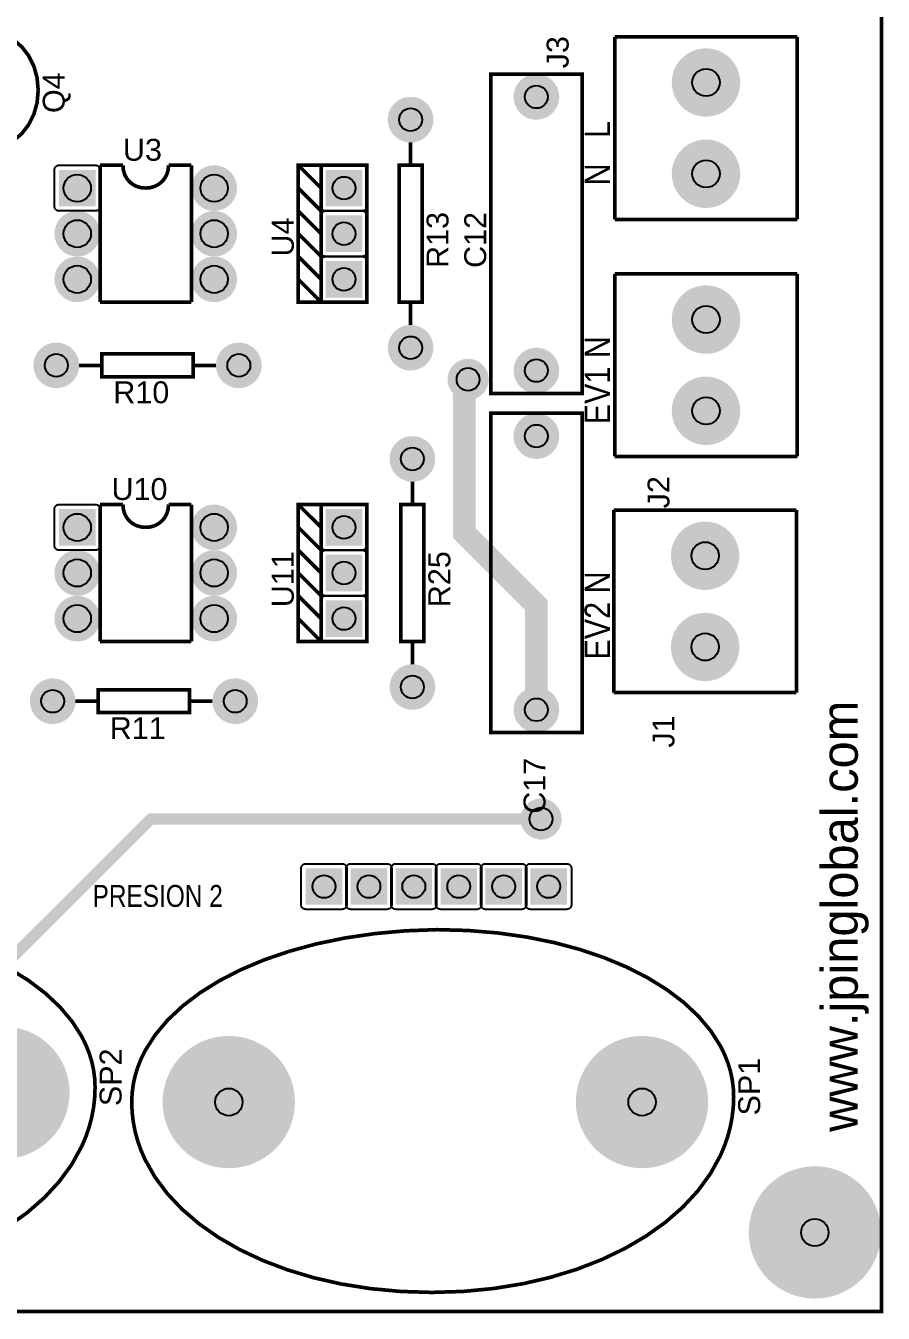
# Model space of a CAD drawing. Header units: inches. Extents: x -2.52 to 2.52, y -2.23 to 2.23.
# Drawn here: x 0.638 to 2.517, y -2.232 to 0.59 of the extents above; entities that cross this region are included whole.
import ezdxf

# ---------------------------------------------------------------- set-up
doc = ezdxf.new("R2010")
doc.units = ezdxf.units.IN
doc.layers.get('0').update_dxf_attribs({"linetype": 'CONTINUOUS'})

# ---------------------------------------------------------------- blocks, each defined once
blk = doc.blocks.new('EPAD')
at = {"const_width": 0.5}
blk.add_lwpolyline([(-0.25, 0, 1), (0.25, 0, 1)], format="xyb", close=True, dxfattribs=at)
blk = doc.blocks.new('RPAD')
blk.add_trace([(-0.5, -0.5), (-0.5, 0.5), (0.5, -0.5), (0.5, 0.5)])

msp = doc.modelspace()

# ---------------------------------------------------------------- linework, layer by layer
for points, const_width in [([(-2.515008, -2.228346), (2.512551, -2.228346), (2.512551, 2.228346), (-2.515008, 2.228346), (-2.515008, -2.228346)], 0.008), ([(-2.515008, -2.228346), (2.512551, -2.228346), (2.512551, 2.228346), (-2.515008, 2.228346), (-2.515008, -2.228346)], 0.008), ([(-2.515008, -2.228346), (2.512551, -2.228346), (2.512551, 2.228346), (-2.515008, 2.228346), (-2.515008, -2.228346)], 0.008), ([(0.540047, 0.578756), (0.565606, 0.57772), (0.589241, 0.571231), (0.610497, 0.559843), (0.628914, 0.544107), (0.644036, 0.524578), (0.655404, 0.501807), (0.66256, 0.476349), (0.665047, 0.448756)], 0.008), ([(0.540047, 0.578756), (0.565606, 0.57772), (0.589241, 0.571231), (0.610497, 0.559843), (0.628914, 0.544107), (0.644036, 0.524578), (0.655404, 0.501807), (0.66256, 0.476349), (0.665047, 0.448756)], 0.008), ([(0.540047, 0.578756), (0.565606, 0.57772), (0.589241, 0.571231), (0.610497, 0.559843), (0.628914, 0.544107), (0.644036, 0.524578), (0.655404, 0.501807), (0.66256, 0.476349), (0.665047, 0.448756)], 0.008), ([(2.328236, 0.565685), (1.928236, 0.565685)], 0.008), ([(1.928236, 0.565685), (1.928236, 0.165685)], 0.008), ([(2.328236, 0.565685), (1.928236, 0.565685)], 0.008), ([(1.928236, 0.565685), (1.928236, 0.165685)], 0.008), ([(2.328236, 0.565685), (1.928236, 0.565685)], 0.008), ([(1.928236, 0.565685), (1.928236, 0.165685)], 0.008), ([(2.328236, 0.565685), (2.328236, 0.165685)], 0.008), ([(2.328236, 0.565685), (2.328236, 0.165685)], 0.008), ([(2.328236, 0.565685), (2.328236, 0.165685)], 0.008), ([(1.766772, -1.148915), (0.911649, -1.148915), (0.604229, -1.456335), (-0.669035, -1.456335), (-1.050504, -1.074866), (-1.050504, 0.423367), (-1.159022, 0.531886)], 0.025), ([(1.656583, -0.21576), (1.856583, -0.21576), (1.856583, 0.48424), (1.656583, 0.48424), (1.656583, -0.21576)], 0.008), ([(1.656583, -0.21576), (1.856583, -0.21576), (1.856583, 0.48424), (1.656583, 0.48424), (1.656583, -0.21576)], 0.008), ([(1.656583, -0.21576), (1.856583, -0.21576), (1.856583, 0.48424), (1.656583, 0.48424), (1.656583, -0.21576)], 0.008), ([(0.540047, 0.318756), (0.565606, 0.319792), (0.589241, 0.32628), (0.610497, 0.337669), (0.628914, 0.353404), (0.644036, 0.372934), (0.655404, 0.395704), (0.66256, 0.421163), (0.665047, 0.448756)], 0.008), ([(0.540047, 0.318756), (0.565606, 0.319792), (0.589241, 0.32628), (0.610497, 0.337669), (0.628914, 0.353404), (0.644036, 0.372934), (0.655404, 0.395704), (0.66256, 0.421163), (0.665047, 0.448756)], 0.008), ([(0.540047, 0.318756), (0.565606, 0.319792), (0.589241, 0.32628), (0.610497, 0.337669), (0.628914, 0.353404), (0.644036, 0.372934), (0.655404, 0.395704), (0.66256, 0.421163), (0.665047, 0.448756)], 0.008), ([(1.480992, 0.33424), (1.480992, 0.28424)], 0.008), ([(1.480992, 0.33424), (1.480992, 0.28424)], 0.008), ([(1.480992, 0.33424), (1.480992, 0.28424)], 0.008), ([(0.800677, 0.28424), (0.850677, 0.28424)], 0.008), ([(0.800677, 0.28424), (0.800677, -0.01576)], 0.008), ([(0.800677, 0.28424), (0.850677, 0.28424)], 0.008), ([(0.800677, 0.28424), (0.800677, -0.01576)], 0.008), ([(0.800677, 0.28424), (0.850677, 0.28424)], 0.008), ([(0.800677, 0.28424), (0.800677, -0.01576)], 0.008), ([(0.900677, 0.23424), (0.890202, 0.235199), (0.88063, 0.237974), (0.872113, 0.242414), (0.864802, 0.248365), (0.858851, 0.255676), (0.854411, 0.264193), (0.851636, 0.273765), (0.850677, 0.28424)], 0.008), ([(0.900677, 0.23424), (0.890202, 0.235199), (0.88063, 0.237974), (0.872113, 0.242414), (0.864802, 0.248365), (0.858851, 0.255676), (0.854411, 0.264193), (0.851636, 0.273765), (0.850677, 0.28424)], 0.008), ([(0.900677, 0.23424), (0.890202, 0.235199), (0.88063, 0.237974), (0.872113, 0.242414), (0.864802, 0.248365), (0.858851, 0.255676), (0.854411, 0.264193), (0.851636, 0.273765), (0.850677, 0.28424)], 0.008), ([(0.900677, 0.23424), (0.910865, 0.235199), (0.920302, 0.237974), (0.928802, 0.242414), (0.936177, 0.248365), (0.94224, 0.255676), (0.946802, 0.264193), (0.949677, 0.273765), (0.950677, 0.28424)], 0.008), ([(0.900677, 0.23424), (0.910865, 0.235199), (0.920302, 0.237974), (0.928802, 0.242414), (0.936177, 0.248365), (0.94224, 0.255676), (0.946802, 0.264193), (0.949677, 0.273765), (0.950677, 0.28424)], 0.008), ([(0.900677, 0.23424), (0.910865, 0.235199), (0.920302, 0.237974), (0.928802, 0.242414), (0.936177, 0.248365), (0.94224, 0.255676), (0.946802, 0.264193), (0.949677, 0.273765), (0.950677, 0.28424)], 0.008), ([(0.950677, 0.28424), (1.000677, 0.28424)], 0.008), ([(0.950677, 0.28424), (1.000677, 0.28424)], 0.008), ([(0.950677, 0.28424), (1.000677, 0.28424)], 0.008), ([(1.000677, 0.28424), (1.000677, -0.01576)], 0.008), ([(1.000677, 0.28424), (1.000677, -0.01576)], 0.008), ([(1.000677, 0.28424), (1.000677, -0.01576)], 0.008), ([(1.284929, -0.01576), (1.384929, -0.01576), (1.384929, 0.28424), (1.284929, 0.28424), (1.284929, -0.01576), (1.234929, -0.01576), (1.234929, 0.28424), (1.284929, 0.28424)], 0.008), ([(1.284929, 0.23424), (1.234929, 0.28424)], 0.008), ([(1.284929, -0.01576), (1.384929, -0.01576), (1.384929, 0.28424), (1.284929, 0.28424), (1.284929, -0.01576), (1.234929, -0.01576), (1.234929, 0.28424), (1.284929, 0.28424)], 0.008), ([(1.284929, 0.23424), (1.234929, 0.28424)], 0.008), ([(1.284929, -0.01576), (1.384929, -0.01576), (1.384929, 0.28424), (1.284929, 0.28424), (1.284929, -0.01576), (1.234929, -0.01576), (1.234929, 0.28424), (1.284929, 0.28424)], 0.008), ([(1.284929, 0.23424), (1.234929, 0.28424)], 0.008), ([(1.455992, -0.01576), (1.505992, -0.01576), (1.505992, 0.28424), (1.455992, 0.28424), (1.455992, -0.01576)], 0.008), ([(1.455992, -0.01576), (1.505992, -0.01576), (1.505992, 0.28424), (1.455992, 0.28424), (1.455992, -0.01576)], 0.008), ([(1.455992, -0.01576), (1.505992, -0.01576), (1.505992, 0.28424), (1.455992, 0.28424), (1.455992, -0.01576)], 0.008), ([(1.284929, 0.18424), (1.234929, 0.23424)], 0.008), ([(1.284929, 0.18424), (1.234929, 0.23424)], 0.008), ([(1.284929, 0.18424), (1.234929, 0.23424)], 0.008), ([(1.284929, 0.13424), (1.234929, 0.18424)], 0.008), ([(1.284929, 0.13424), (1.234929, 0.18424)], 0.008), ([(1.284929, 0.13424), (1.234929, 0.18424)], 0.008), ([(2.328236, 0.165685), (1.928236, 0.165685)], 0.008), ([(2.328236, 0.165685), (1.928236, 0.165685)], 0.008), ([(2.328236, 0.165685), (1.928236, 0.165685)], 0.008), ([(1.284929, 0.08424), (1.234929, 0.13424)], 0.008), ([(1.284929, 0.08424), (1.234929, 0.13424)], 0.008), ([(1.284929, 0.08424), (1.234929, 0.13424)], 0.008), ([(1.284929, 0.03424), (1.234929, 0.08424)], 0.008), ([(1.284929, 0.03424), (1.234929, 0.08424)], 0.008), ([(1.284929, 0.03424), (1.234929, 0.08424)], 0.008), ([(1.284929, -0.01576), (1.234929, 0.03424)], 0.008), ([(1.284929, -0.01576), (1.234929, 0.03424)], 0.008), ([(1.284929, -0.01576), (1.234929, 0.03424)], 0.008), ([(1.928236, 0.046), (2.328236, 0.046)], 0.008), ([(1.928236, -0.354), (1.928236, 0.046)], 0.008), ([(1.928236, 0.046), (2.328236, 0.046)], 0.008), ([(1.928236, -0.354), (1.928236, 0.046)], 0.008), ([(1.928236, 0.046), (2.328236, 0.046)], 0.008), ([(1.928236, -0.354), (1.928236, 0.046)], 0.008), ([(2.328236, -0.354), (2.328236, 0.046)], 0.008), ([(2.328236, -0.354), (2.328236, 0.046)], 0.008), ([(2.328236, -0.354), (2.328236, 0.046)], 0.008), ([(0.800677, -0.01576), (1.000677, -0.01576)], 0.008), ([(0.800677, -0.01576), (1.000677, -0.01576)], 0.008), ([(0.800677, -0.01576), (1.000677, -0.01576)], 0.008), ([(1.480992, -0.01576), (1.480992, -0.06576)], 0.008), ([(1.480992, -0.01576), (1.480992, -0.06576)], 0.008), ([(1.480992, -0.01576), (1.480992, -0.06576)], 0.008), ([(0.804614, -0.179394), (1.004614, -0.179394), (1.004614, -0.129394), (0.804614, -0.129394), (0.804614, -0.179394)], 0.008), ([(0.804614, -0.179394), (1.004614, -0.179394), (1.004614, -0.129394), (0.804614, -0.129394), (0.804614, -0.179394)], 0.008), ([(0.804614, -0.179394), (1.004614, -0.179394), (1.004614, -0.129394), (0.804614, -0.129394), (0.804614, -0.179394)], 0.008), ([(0.804614, -0.154394), (0.754614, -0.154394)], 0.008), ([(0.804614, -0.154394), (0.754614, -0.154394)], 0.008), ([(0.804614, -0.154394), (0.754614, -0.154394)], 0.008), ([(1.054614, -0.154394), (1.004614, -0.154394)], 0.008), ([(1.054614, -0.154394), (1.004614, -0.154394)], 0.008), ([(1.054614, -0.154394), (1.004614, -0.154394)], 0.008), ([(1.756583, -0.909512), (1.756583, -0.679788), (1.598741, -0.521946), (1.598741, -0.193337), (1.606976, -0.185102)], 0.05), ([(1.656583, -0.959512), (1.856583, -0.959512), (1.856583, -0.259512), (1.656583, -0.259512), (1.656583, -0.959512)], 0.008), ([(1.656583, -0.959512), (1.856583, -0.959512), (1.856583, -0.259512), (1.656583, -0.259512), (1.656583, -0.959512)], 0.008), ([(1.656583, -0.959512), (1.856583, -0.959512), (1.856583, -0.259512), (1.656583, -0.259512), (1.656583, -0.959512)], 0.008), ([(1.928236, -0.354), (2.328236, -0.354)], 0.008), ([(1.928236, -0.354), (2.328236, -0.354)], 0.008), ([(1.928236, -0.354), (2.328236, -0.354)], 0.008), ([(1.484929, -0.409512), (1.484929, -0.459512)], 0.008), ([(1.484929, -0.409512), (1.484929, -0.459512)], 0.008), ([(1.484929, -0.409512), (1.484929, -0.459512)], 0.008), ([(0.800677, -0.459512), (0.850677, -0.459512)], 0.008), ([(0.800677, -0.459512), (0.800677, -0.759512)], 0.008), ([(0.800677, -0.459512), (0.850677, -0.459512)], 0.008), ([(0.800677, -0.459512), (0.800677, -0.759512)], 0.008), ([(0.800677, -0.459512), (0.850677, -0.459512)], 0.008), ([(0.800677, -0.459512), (0.800677, -0.759512)], 0.008), ([(0.900677, -0.509512), (0.890202, -0.508553), (0.88063, -0.505778), (0.872113, -0.501338), (0.864802, -0.495387), (0.858851, -0.488076), (0.854411, -0.479559), (0.851636, -0.469987), (0.850677, -0.459512)], 0.008), ([(0.900677, -0.509512), (0.890202, -0.508553), (0.88063, -0.505778), (0.872113, -0.501338), (0.864802, -0.495387), (0.858851, -0.488076), (0.854411, -0.479559), (0.851636, -0.469987), (0.850677, -0.459512)], 0.008), ([(0.900677, -0.509512), (0.890202, -0.508553), (0.88063, -0.505778), (0.872113, -0.501338), (0.864802, -0.495387), (0.858851, -0.488076), (0.854411, -0.479559), (0.851636, -0.469987), (0.850677, -0.459512)], 0.008), ([(0.900677, -0.509512), (0.910865, -0.508553), (0.920302, -0.505778), (0.928802, -0.501338), (0.936177, -0.495387), (0.94224, -0.488076), (0.946802, -0.479559), (0.949677, -0.469987), (0.950677, -0.459512)], 0.008), ([(0.900677, -0.509512), (0.910865, -0.508553), (0.920302, -0.505778), (0.928802, -0.501338), (0.936177, -0.495387), (0.94224, -0.488076), (0.946802, -0.479559), (0.949677, -0.469987), (0.950677, -0.459512)], 0.008), ([(0.900677, -0.509512), (0.910865, -0.508553), (0.920302, -0.505778), (0.928802, -0.501338), (0.936177, -0.495387), (0.94224, -0.488076), (0.946802, -0.479559), (0.949677, -0.469987), (0.950677, -0.459512)], 0.008), ([(0.950677, -0.459512), (1.000677, -0.459512)], 0.008), ([(0.950677, -0.459512), (1.000677, -0.459512)], 0.008), ([(0.950677, -0.459512), (1.000677, -0.459512)], 0.008), ([(1.000677, -0.459512), (1.000677, -0.759512)], 0.008), ([(1.000677, -0.459512), (1.000677, -0.759512)], 0.008), ([(1.000677, -0.459512), (1.000677, -0.759512)], 0.008), ([(1.284929, -0.759512), (1.384929, -0.759512), (1.384929, -0.459512), (1.284929, -0.459512), (1.284929, -0.759512), (1.234929, -0.759512), (1.234929, -0.459512), (1.284929, -0.459512)], 0.008), ([(1.284929, -0.509512), (1.234929, -0.459512)], 0.008), ([(1.284929, -0.759512), (1.384929, -0.759512), (1.384929, -0.459512), (1.284929, -0.459512), (1.284929, -0.759512), (1.234929, -0.759512), (1.234929, -0.459512), (1.284929, -0.459512)], 0.008), ([(1.284929, -0.509512), (1.234929, -0.459512)], 0.008), ([(1.284929, -0.759512), (1.384929, -0.759512), (1.384929, -0.459512), (1.284929, -0.459512), (1.284929, -0.759512), (1.234929, -0.759512), (1.234929, -0.459512), (1.284929, -0.459512)], 0.008), ([(1.284929, -0.509512), (1.234929, -0.459512)], 0.008), ([(1.459929, -0.759512), (1.509929, -0.759512), (1.509929, -0.459512), (1.459929, -0.459512), (1.459929, -0.759512)], 0.008), ([(1.459929, -0.759512), (1.509929, -0.759512), (1.509929, -0.459512), (1.459929, -0.459512), (1.459929, -0.759512)], 0.008), ([(1.459929, -0.759512), (1.509929, -0.759512), (1.509929, -0.459512), (1.459929, -0.459512), (1.459929, -0.759512)], 0.008), ([(1.926268, -0.471717), (2.326268, -0.471717)], 0.008), ([(1.926268, -0.871717), (1.926268, -0.471717)], 0.008), ([(1.926268, -0.471717), (2.326268, -0.471717)], 0.008), ([(1.926268, -0.871717), (1.926268, -0.471717)], 0.008), ([(1.926268, -0.471717), (2.326268, -0.471717)], 0.008), ([(1.926268, -0.871717), (1.926268, -0.471717)], 0.008), ([(2.326268, -0.871717), (2.326268, -0.471717)], 0.008), ([(2.326268, -0.871717), (2.326268, -0.471717)], 0.008), ([(2.326268, -0.871717), (2.326268, -0.471717)], 0.008), ([(1.284929, -0.559512), (1.234929, -0.509512)], 0.008), ([(1.284929, -0.559512), (1.234929, -0.509512)], 0.008), ([(1.284929, -0.559512), (1.234929, -0.509512)], 0.008), ([(1.284929, -0.609512), (1.234929, -0.559512)], 0.008), ([(1.284929, -0.609512), (1.234929, -0.559512)], 0.008), ([(1.284929, -0.609512), (1.234929, -0.559512)], 0.008), ([(1.284929, -0.659512), (1.234929, -0.609512)], 0.008), ([(1.284929, -0.659512), (1.234929, -0.609512)], 0.008), ([(1.284929, -0.659512), (1.234929, -0.609512)], 0.008), ([(1.284929, -0.709512), (1.234929, -0.659512)], 0.008), ([(1.284929, -0.709512), (1.234929, -0.659512)], 0.008), ([(1.284929, -0.709512), (1.234929, -0.659512)], 0.008), ([(1.284929, -0.759512), (1.234929, -0.709512)], 0.008), ([(1.284929, -0.759512), (1.234929, -0.709512)], 0.008), ([(1.284929, -0.759512), (1.234929, -0.709512)], 0.008), ([(0.800677, -0.759512), (1.000677, -0.759512)], 0.008), ([(0.800677, -0.759512), (1.000677, -0.759512)], 0.008), ([(0.800677, -0.759512), (1.000677, -0.759512)], 0.008), ([(1.484929, -0.759512), (1.484929, -0.809512)], 0.008), ([(1.484929, -0.759512), (1.484929, -0.809512)], 0.008), ([(1.484929, -0.759512), (1.484929, -0.809512)], 0.008), ([(0.79674, -0.915614), (0.99674, -0.915614), (0.99674, -0.865614), (0.79674, -0.865614), (0.79674, -0.915614)], 0.008), ([(0.79674, -0.915614), (0.99674, -0.915614), (0.99674, -0.865614), (0.79674, -0.865614), (0.79674, -0.915614)], 0.008), ([(0.79674, -0.915614), (0.99674, -0.915614), (0.99674, -0.865614), (0.79674, -0.865614), (0.79674, -0.915614)], 0.008), ([(1.926268, -0.871717), (2.326268, -0.871717)], 0.008), ([(1.926268, -0.871717), (2.326268, -0.871717)], 0.008), ([(1.926268, -0.871717), (2.326268, -0.871717)], 0.008), ([(0.79674, -0.890614), (0.74674, -0.890614)], 0.008), ([(0.79674, -0.890614), (0.74674, -0.890614)], 0.008), ([(0.79674, -0.890614), (0.74674, -0.890614)], 0.008), ([(1.04674, -0.890614), (0.99674, -0.890614)], 0.008), ([(1.04674, -0.890614), (0.99674, -0.890614)], 0.008), ([(1.04674, -0.890614), (0.99674, -0.890614)], 0.008), ([(1.53926, -1.391402), (1.469418, -1.393983), (1.401917, -1.400143), (1.337055, -1.409715), (1.27513, -1.422532), (1.216443, -1.438431), (1.161291, -1.457246), (1.109974, -1.478811), (1.06279, -1.50296), (1.020037, -1.529529), (0.982016, -1.558352), (0.949024, -1.589263), (0.921361, -1.622097), (0.899325, -1.656689), (0.890511, -1.674592), (0.883215, -1.692872), (0.877476, -1.71151), (0.87333, -1.730483), (0.870815, -1.749771), (0.869969, -1.769354), (0.870805, -1.791205), (0.873289, -1.812726), (0.877384, -1.833893), (0.883051, -1.854683), (0.890253, -1.875072), (0.898952, -1.895036), (0.920692, -1.933594), (0.94797, -1.970164), (0.980485, -2.004557), (1.017935, -2.036581), (1.060021, -2.066045), (1.106441, -2.092758), (1.156894, -2.116529), (1.211079, -2.137167), (1.268694, -2.154481), (1.32944, -2.16828), (1.393015, -2.178374), (1.459119, -2.184569), (1.527449, -2.186677), (1.596188, -2.18451), (1.662687, -2.178139), (1.726643, -2.16776), (1.787753, -2.15357), (1.845713, -2.135766), (1.900223, -2.114544), (1.950978, -2.0901), (1.997675, -2.062631), (2.040013, -2.032333), (2.077688, -1.999403), (2.110398, -1.964037), (2.137839, -1.926431), (2.159709, -1.886782), (2.168461, -1.866254), (2.175706, -1.845287), (2.181407, -1.823909), (2.185526, -1.802142), (2.188025, -1.780012), (2.188866, -1.757543), (2.18804, -1.738372), (2.185585, -1.719491), (2.18154, -1.70092), (2.175941, -1.682679), (2.168825, -1.664791), (2.16023, -1.647275), (2.13875, -1.613446), (2.111799, -1.581361), (2.079673, -1.551186), (2.042671, -1.52309), (2.001089, -1.497239), (1.955226, -1.473802), (1.905377, -1.452946), (1.851841, -1.434839), (1.794915, -1.419649), (1.734897, -1.407542), (1.672083, -1.398687), (1.606772, -1.393251), (1.53926, -1.391402)], 0.008), ([(1.53926, -1.391402), (1.469418, -1.393983), (1.401917, -1.400143), (1.337055, -1.409715), (1.27513, -1.422532), (1.216443, -1.438431), (1.161291, -1.457246), (1.109974, -1.478811), (1.06279, -1.50296), (1.020037, -1.529529), (0.982016, -1.558352), (0.949024, -1.589263), (0.921361, -1.622097), (0.899325, -1.656689), (0.890511, -1.674592), (0.883215, -1.692872), (0.877476, -1.71151), (0.87333, -1.730483), (0.870815, -1.749771), (0.869969, -1.769354), (0.870805, -1.791205), (0.873289, -1.812726), (0.877384, -1.833893), (0.883051, -1.854683), (0.890253, -1.875072), (0.898952, -1.895036), (0.920692, -1.933594), (0.94797, -1.970164), (0.980485, -2.004557), (1.017935, -2.036581), (1.060021, -2.066045), (1.106441, -2.092758), (1.156894, -2.116529), (1.211079, -2.137167), (1.268694, -2.154481), (1.32944, -2.16828), (1.393015, -2.178374), (1.459119, -2.184569), (1.527449, -2.186677), (1.596188, -2.18451), (1.662687, -2.178139), (1.726643, -2.16776), (1.787753, -2.15357), (1.845713, -2.135766), (1.900223, -2.114544), (1.950978, -2.0901), (1.997675, -2.062631), (2.040013, -2.032333), (2.077688, -1.999403), (2.110398, -1.964037), (2.137839, -1.926431), (2.159709, -1.886782), (2.168461, -1.866254), (2.175706, -1.845287), (2.181407, -1.823909), (2.185526, -1.802142), (2.188025, -1.780012), (2.188866, -1.757543), (2.18804, -1.738372), (2.185585, -1.719491), (2.18154, -1.70092), (2.175941, -1.682679), (2.168825, -1.664791), (2.16023, -1.647275), (2.13875, -1.613446), (2.111799, -1.581361), (2.079673, -1.551186), (2.042671, -1.52309), (2.001089, -1.497239), (1.955226, -1.473802), (1.905377, -1.452946), (1.851841, -1.434839), (1.794915, -1.419649), (1.734897, -1.407542), (1.672083, -1.398687), (1.606772, -1.393251), (1.53926, -1.391402)], 0.008), ([(1.53926, -1.391402), (1.469418, -1.393983), (1.401917, -1.400143), (1.337055, -1.409715), (1.27513, -1.422532), (1.216443, -1.438431), (1.161291, -1.457246), (1.109974, -1.478811), (1.06279, -1.50296), (1.020037, -1.529529), (0.982016, -1.558352), (0.949024, -1.589263), (0.921361, -1.622097), (0.899325, -1.656689), (0.890511, -1.674592), (0.883215, -1.692872), (0.877476, -1.71151), (0.87333, -1.730483), (0.870815, -1.749771), (0.869969, -1.769354), (0.870805, -1.791205), (0.873289, -1.812726), (0.877384, -1.833893), (0.883051, -1.854683), (0.890253, -1.875072), (0.898952, -1.895036), (0.920692, -1.933594), (0.94797, -1.970164), (0.980485, -2.004557), (1.017935, -2.036581), (1.060021, -2.066045), (1.106441, -2.092758), (1.156894, -2.116529), (1.211079, -2.137167), (1.268694, -2.154481), (1.32944, -2.16828), (1.393015, -2.178374), (1.459119, -2.184569), (1.527449, -2.186677), (1.596188, -2.18451), (1.662687, -2.178139), (1.726643, -2.16776), (1.787753, -2.15357), (1.845713, -2.135766), (1.900223, -2.114544), (1.950978, -2.0901), (1.997675, -2.062631), (2.040013, -2.032333), (2.077688, -1.999403), (2.110398, -1.964037), (2.137839, -1.926431), (2.159709, -1.886782), (2.168461, -1.866254), (2.175706, -1.845287), (2.181407, -1.823909), (2.185526, -1.802142), (2.188025, -1.780012), (2.188866, -1.757543), (2.18804, -1.738372), (2.185585, -1.719491), (2.18154, -1.70092), (2.175941, -1.682679), (2.168825, -1.664791), (2.16023, -1.647275), (2.13875, -1.613446), (2.111799, -1.581361), (2.079673, -1.551186), (2.042671, -1.52309), (2.001089, -1.497239), (1.955226, -1.473802), (1.905377, -1.452946), (1.851841, -1.434839), (1.794915, -1.419649), (1.734897, -1.407542), (1.672083, -1.398687), (1.606772, -1.393251), (1.53926, -1.391402)], 0.008), ([(0.598463, -2.042158), (0.6408, -2.01186), (0.678475, -1.97893), (0.711185, -1.943564), (0.738626, -1.905959), (0.760496, -1.86631), (0.769248, -1.845781), (0.776493, -1.824815), (0.782194, -1.803436), (0.786313, -1.78167), (0.788812, -1.75954), (0.789654, -1.737071), (0.788827, -1.7179), (0.786372, -1.699019), (0.782327, -1.680447), (0.776728, -1.662207), (0.769612, -1.644318), (0.761017, -1.626803), (0.739537, -1.592974), (0.712586, -1.560889), (0.680461, -1.530714), (0.643458, -1.502617), (0.601877, -1.476767)], 0.008), ([(0.598463, -2.042158), (0.6408, -2.01186), (0.678475, -1.97893), (0.711185, -1.943564), (0.738626, -1.905959), (0.760496, -1.86631), (0.769248, -1.845781), (0.776493, -1.824815), (0.782194, -1.803436), (0.786313, -1.78167), (0.788812, -1.75954), (0.789654, -1.737071), (0.788827, -1.7179), (0.786372, -1.699019), (0.782327, -1.680447), (0.776728, -1.662207), (0.769612, -1.644318), (0.761017, -1.626803), (0.739537, -1.592974), (0.712586, -1.560889), (0.680461, -1.530714), (0.643458, -1.502617), (0.601877, -1.476767)], 0.008), ([(0.598463, -2.042158), (0.6408, -2.01186), (0.678475, -1.97893), (0.711185, -1.943564), (0.738626, -1.905959), (0.760496, -1.86631), (0.769248, -1.845781), (0.776493, -1.824815), (0.782194, -1.803436), (0.786313, -1.78167), (0.788812, -1.75954), (0.789654, -1.737071), (0.788827, -1.7179), (0.786372, -1.699019), (0.782327, -1.680447), (0.776728, -1.662207), (0.769612, -1.644318), (0.761017, -1.626803), (0.739537, -1.592974), (0.712586, -1.560889), (0.680461, -1.530714), (0.643458, -1.502617), (0.601877, -1.476767)], 0.008)]:
    msp.add_lwpolyline(points, dxfattribs=dict(const_width=const_width))
for points in [[(0.800677, 0.27424), (0.800677, 0.19424), (0.800627, 0.193201), (0.800478, 0.192196), (0.800236, 0.191229), (0.799906, 0.190305), (0.799491, 0.189428), (0.798996, 0.188604), (0.798427, 0.187837), (0.797787, 0.187131), (0.79708, 0.186491), (0.796313, 0.185921), (0.795489, 0.185427), (0.794613, 0.185012), (0.793689, 0.184681), (0.792722, 0.184439), (0.791717, 0.184291), (0.790677, 0.18424), (0.710677, 0.18424), (0.709638, 0.184291), (0.708633, 0.184439), (0.707666, 0.184681), (0.706742, 0.185012), (0.705865, 0.185427), (0.705041, 0.185921), (0.704274, 0.186491), (0.703568, 0.187131), (0.702928, 0.187837), (0.702358, 0.188604), (0.701863, 0.189428), (0.701449, 0.190305), (0.701118, 0.191229), (0.700876, 0.192196), (0.700728, 0.193201), (0.700677, 0.19424), (0.700677, 0.27424), (0.700728, 0.27528), (0.700876, 0.276285), (0.701118, 0.277252), (0.701449, 0.278176), (0.701863, 0.279052), (0.702358, 0.279876), (0.702928, 0.280644), (0.703568, 0.28135), (0.704274, 0.28199), (0.705041, 0.282559), (0.705865, 0.283054), (0.706742, 0.283469), (0.707666, 0.283799), (0.708633, 0.284041), (0.709638, 0.28419), (0.710677, 0.28424), (0.790677, 0.28424), (0.791717, 0.28419), (0.792722, 0.284041), (0.793689, 0.283799), (0.794613, 0.283469), (0.795489, 0.283054), (0.796313, 0.282559), (0.79708, 0.28199), (0.797787, 0.28135), (0.798427, 0.280644), (0.798996, 0.279876), (0.799491, 0.279052), (0.799906, 0.278176), (0.800236, 0.277252), (0.800478, 0.276285), (0.800627, 0.27528), (0.800677, 0.27424)], [(1.284929, 0.19424), (1.284929, 0.27424), (1.28498, 0.27528), (1.285128, 0.276285), (1.28537, 0.277252), (1.285701, 0.278176), (1.286115, 0.279052), (1.28661, 0.279876), (1.28718, 0.280644), (1.28782, 0.28135), (1.288526, 0.28199), (1.289293, 0.282559), (1.290117, 0.283054), (1.290994, 0.283469), (1.291918, 0.283799), (1.292885, 0.284041), (1.29389, 0.28419), (1.294929, 0.28424), (1.374929, 0.28424), (1.375969, 0.28419), (1.376974, 0.284041), (1.377941, 0.283799), (1.378865, 0.283469), (1.379741, 0.283054), (1.380565, 0.282559), (1.381332, 0.28199), (1.382039, 0.28135), (1.382679, 0.280644), (1.383248, 0.279876), (1.383743, 0.279052), (1.384157, 0.278176), (1.384488, 0.277252), (1.38473, 0.276285), (1.384879, 0.27528), (1.384929, 0.27424), (1.384929, 0.19424), (1.384879, 0.193201), (1.38473, 0.192196), (1.384488, 0.191229), (1.384157, 0.190305), (1.383743, 0.189428), (1.383248, 0.188604), (1.382679, 0.187837), (1.382039, 0.187131), (1.381332, 0.186491), (1.380565, 0.185921), (1.379741, 0.185427), (1.378865, 0.185012), (1.377941, 0.184681), (1.376974, 0.184439), (1.375969, 0.184291), (1.374929, 0.18424), (1.294929, 0.18424), (1.29389, 0.184291), (1.292885, 0.184439), (1.291918, 0.184681), (1.290994, 0.185012), (1.290117, 0.185427), (1.289293, 0.185921), (1.288526, 0.186491), (1.28782, 0.187131), (1.28718, 0.187837), (1.28661, 0.188604), (1.286115, 0.189428), (1.285701, 0.190305), (1.28537, 0.191229), (1.285128, 0.192196), (1.28498, 0.193201), (1.284929, 0.19424)], [(1.284929, 0.09424), (1.284929, 0.17424), (1.28498, 0.17528), (1.285128, 0.176285), (1.28537, 0.177252), (1.285701, 0.178176), (1.286115, 0.179052), (1.28661, 0.179876), (1.28718, 0.180644), (1.28782, 0.18135), (1.288526, 0.18199), (1.289293, 0.182559), (1.290117, 0.183054), (1.290994, 0.183469), (1.291918, 0.183799), (1.292885, 0.184041), (1.29389, 0.18419), (1.294929, 0.18424), (1.374929, 0.18424), (1.375969, 0.18419), (1.376974, 0.184041), (1.377941, 0.183799), (1.378865, 0.183469), (1.379741, 0.183054), (1.380565, 0.182559), (1.381332, 0.18199), (1.382039, 0.18135), (1.382679, 0.180644), (1.383248, 0.179876), (1.383743, 0.179052), (1.384157, 0.178176), (1.384488, 0.177252), (1.38473, 0.176285), (1.384879, 0.17528), (1.384929, 0.17424), (1.384929, 0.09424), (1.384879, 0.093201), (1.38473, 0.092196), (1.384488, 0.091229), (1.384157, 0.090305), (1.383743, 0.089428), (1.383248, 0.088604), (1.382679, 0.087837), (1.382039, 0.087131), (1.381332, 0.086491), (1.380565, 0.085921), (1.379741, 0.085427), (1.378865, 0.085012), (1.377941, 0.084681), (1.376974, 0.084439), (1.375969, 0.084291), (1.374929, 0.08424), (1.294929, 0.08424), (1.29389, 0.084291), (1.292885, 0.084439), (1.291918, 0.084681), (1.290994, 0.085012), (1.290117, 0.085427), (1.289293, 0.085921), (1.288526, 0.086491), (1.28782, 0.087131), (1.28718, 0.087837), (1.28661, 0.088604), (1.286115, 0.089428), (1.285701, 0.090305), (1.28537, 0.091229), (1.285128, 0.092196), (1.28498, 0.093201), (1.284929, 0.09424)], [(1.284929, -0.00576), (1.284929, 0.07424), (1.28498, 0.07528), (1.285128, 0.076285), (1.28537, 0.077252), (1.285701, 0.078176), (1.286115, 0.079052), (1.28661, 0.079876), (1.28718, 0.080644), (1.28782, 0.08135), (1.288526, 0.08199), (1.289293, 0.082559), (1.290117, 0.083054), (1.290994, 0.083469), (1.291918, 0.083799), (1.292885, 0.084041), (1.29389, 0.08419), (1.294929, 0.08424), (1.374929, 0.08424), (1.375969, 0.08419), (1.376974, 0.084041), (1.377941, 0.083799), (1.378865, 0.083469), (1.379741, 0.083054), (1.380565, 0.082559), (1.381332, 0.08199), (1.382039, 0.08135), (1.382679, 0.080644), (1.383248, 0.079876), (1.383743, 0.079052), (1.384157, 0.078176), (1.384488, 0.077252), (1.38473, 0.076285), (1.384879, 0.07528), (1.384929, 0.07424), (1.384929, -0.00576), (1.384879, -0.006799), (1.38473, -0.007804), (1.384488, -0.008771), (1.384157, -0.009695), (1.383743, -0.010572), (1.383248, -0.011396), (1.382679, -0.012163), (1.382039, -0.012869), (1.381332, -0.013509), (1.380565, -0.014079), (1.379741, -0.014573), (1.378865, -0.014988), (1.377941, -0.015319), (1.376974, -0.015561), (1.375969, -0.015709), (1.374929, -0.01576), (1.294929, -0.01576), (1.29389, -0.015709), (1.292885, -0.015561), (1.291918, -0.015319), (1.290994, -0.014988), (1.290117, -0.014573), (1.289293, -0.014079), (1.288526, -0.013509), (1.28782, -0.012869), (1.28718, -0.012163), (1.28661, -0.011396), (1.286115, -0.010572), (1.285701, -0.009695), (1.28537, -0.008771), (1.285128, -0.007804), (1.28498, -0.006799), (1.284929, -0.00576)], [(0.800677, -0.469512), (0.800677, -0.549512), (0.800627, -0.550551), (0.800478, -0.551556), (0.800236, -0.552523), (0.799906, -0.553447), (0.799491, -0.554324), (0.798996, -0.555148), (0.798427, -0.555915), (0.797787, -0.556621), (0.79708, -0.557261), (0.796313, -0.557831), (0.795489, -0.558325), (0.794613, -0.55874), (0.793689, -0.559071), (0.792722, -0.559313), (0.791717, -0.559461), (0.790677, -0.559512), (0.710677, -0.559512), (0.709638, -0.559461), (0.708633, -0.559313), (0.707666, -0.559071), (0.706742, -0.55874), (0.705865, -0.558325), (0.705041, -0.557831), (0.704274, -0.557261), (0.703568, -0.556621), (0.702928, -0.555915), (0.702358, -0.555148), (0.701863, -0.554324), (0.701449, -0.553447), (0.701118, -0.552523), (0.700876, -0.551556), (0.700728, -0.550551), (0.700677, -0.549512), (0.700677, -0.469512), (0.700728, -0.468472), (0.700876, -0.467467), (0.701118, -0.4665), (0.701449, -0.465576), (0.701863, -0.4647), (0.702358, -0.463876), (0.702928, -0.463108), (0.703568, -0.462402), (0.704274, -0.461762), (0.705041, -0.461193), (0.705865, -0.460698), (0.706742, -0.460283), (0.707666, -0.459953), (0.708633, -0.459711), (0.709638, -0.459562), (0.710677, -0.459512), (0.790677, -0.459512), (0.791717, -0.459562), (0.792722, -0.459711), (0.793689, -0.459953), (0.794613, -0.460283), (0.795489, -0.460698), (0.796313, -0.461193), (0.79708, -0.461762), (0.797787, -0.462402), (0.798427, -0.463108), (0.798996, -0.463876), (0.799491, -0.4647), (0.799906, -0.465576), (0.800236, -0.4665), (0.800478, -0.467467), (0.800627, -0.468472), (0.800677, -0.469512)], [(1.284929, -0.549512), (1.284929, -0.469512), (1.28498, -0.468472), (1.285128, -0.467467), (1.28537, -0.4665), (1.285701, -0.465576), (1.286115, -0.4647), (1.28661, -0.463876), (1.28718, -0.463108), (1.28782, -0.462402), (1.288526, -0.461762), (1.289293, -0.461193), (1.290117, -0.460698), (1.290994, -0.460283), (1.291918, -0.459953), (1.292885, -0.459711), (1.29389, -0.459562), (1.294929, -0.459512), (1.374929, -0.459512), (1.375969, -0.459562), (1.376974, -0.459711), (1.377941, -0.459953), (1.378865, -0.460283), (1.379741, -0.460698), (1.380565, -0.461193), (1.381332, -0.461762), (1.382039, -0.462402), (1.382679, -0.463108), (1.383248, -0.463876), (1.383743, -0.4647), (1.384157, -0.465576), (1.384488, -0.4665), (1.38473, -0.467467), (1.384879, -0.468472), (1.384929, -0.469512), (1.384929, -0.549512), (1.384879, -0.550551), (1.38473, -0.551556), (1.384488, -0.552523), (1.384157, -0.553447), (1.383743, -0.554324), (1.383248, -0.555148), (1.382679, -0.555915), (1.382039, -0.556621), (1.381332, -0.557261), (1.380565, -0.557831), (1.379741, -0.558325), (1.378865, -0.55874), (1.377941, -0.559071), (1.376974, -0.559313), (1.375969, -0.559461), (1.374929, -0.559512), (1.294929, -0.559512), (1.29389, -0.559461), (1.292885, -0.559313), (1.291918, -0.559071), (1.290994, -0.55874), (1.290117, -0.558325), (1.289293, -0.557831), (1.288526, -0.557261), (1.28782, -0.556621), (1.28718, -0.555915), (1.28661, -0.555148), (1.286115, -0.554324), (1.285701, -0.553447), (1.28537, -0.552523), (1.285128, -0.551556), (1.28498, -0.550551), (1.284929, -0.549512)], [(1.284929, -0.649512), (1.284929, -0.569512), (1.28498, -0.568472), (1.285128, -0.567467), (1.28537, -0.5665), (1.285701, -0.565576), (1.286115, -0.5647), (1.28661, -0.563876), (1.28718, -0.563108), (1.28782, -0.562402), (1.288526, -0.561762), (1.289293, -0.561193), (1.290117, -0.560698), (1.290994, -0.560283), (1.291918, -0.559953), (1.292885, -0.559711), (1.29389, -0.559562), (1.294929, -0.559512), (1.374929, -0.559512), (1.375969, -0.559562), (1.376974, -0.559711), (1.377941, -0.559953), (1.378865, -0.560283), (1.379741, -0.560698), (1.380565, -0.561193), (1.381332, -0.561762), (1.382039, -0.562402), (1.382679, -0.563108), (1.383248, -0.563876), (1.383743, -0.5647), (1.384157, -0.565576), (1.384488, -0.5665), (1.38473, -0.567467), (1.384879, -0.568472), (1.384929, -0.569512), (1.384929, -0.649512), (1.384879, -0.650551), (1.38473, -0.651556), (1.384488, -0.652523), (1.384157, -0.653447), (1.383743, -0.654324), (1.383248, -0.655148), (1.382679, -0.655915), (1.382039, -0.656621), (1.381332, -0.657261), (1.380565, -0.657831), (1.379741, -0.658325), (1.378865, -0.65874), (1.377941, -0.659071), (1.376974, -0.659313), (1.375969, -0.659461), (1.374929, -0.659512), (1.294929, -0.659512), (1.29389, -0.659461), (1.292885, -0.659313), (1.291918, -0.659071), (1.290994, -0.65874), (1.290117, -0.658325), (1.289293, -0.657831), (1.288526, -0.657261), (1.28782, -0.656621), (1.28718, -0.655915), (1.28661, -0.655148), (1.286115, -0.654324), (1.285701, -0.653447), (1.28537, -0.652523), (1.285128, -0.651556), (1.28498, -0.650551), (1.284929, -0.649512)], [(1.284929, -0.749512), (1.284929, -0.669512), (1.28498, -0.668472), (1.285128, -0.667467), (1.28537, -0.6665), (1.285701, -0.665576), (1.286115, -0.6647), (1.28661, -0.663876), (1.28718, -0.663108), (1.28782, -0.662402), (1.288526, -0.661762), (1.289293, -0.661193), (1.290117, -0.660698), (1.290994, -0.660283), (1.291918, -0.659953), (1.292885, -0.659711), (1.29389, -0.659562), (1.294929, -0.659512), (1.374929, -0.659512), (1.375969, -0.659562), (1.376974, -0.659711), (1.377941, -0.659953), (1.378865, -0.660283), (1.379741, -0.660698), (1.380565, -0.661193), (1.381332, -0.661762), (1.382039, -0.662402), (1.382679, -0.663108), (1.383248, -0.663876), (1.383743, -0.6647), (1.384157, -0.665576), (1.384488, -0.6665), (1.38473, -0.667467), (1.384879, -0.668472), (1.384929, -0.669512), (1.384929, -0.749512), (1.384879, -0.750551), (1.38473, -0.751556), (1.384488, -0.752523), (1.384157, -0.753447), (1.383743, -0.754324), (1.383248, -0.755148), (1.382679, -0.755915), (1.382039, -0.756621), (1.381332, -0.757261), (1.380565, -0.757831), (1.379741, -0.758325), (1.378865, -0.75874), (1.377941, -0.759071), (1.376974, -0.759313), (1.375969, -0.759461), (1.374929, -0.759512), (1.294929, -0.759512), (1.29389, -0.759461), (1.292885, -0.759313), (1.291918, -0.759071), (1.290994, -0.75874), (1.290117, -0.758325), (1.289293, -0.757831), (1.288526, -0.757261), (1.28782, -0.756621), (1.28718, -0.755915), (1.28661, -0.755148), (1.286115, -0.754324), (1.285701, -0.753447), (1.28537, -0.752523), (1.285128, -0.751556), (1.28498, -0.750551), (1.284929, -0.749512)], [(1.331228, -1.346913), (1.251228, -1.346913), (1.250189, -1.346863), (1.249184, -1.346715), (1.248217, -1.346472), (1.247293, -1.346142), (1.246417, -1.345727), (1.245593, -1.345232), (1.244825, -1.344663), (1.244119, -1.344023), (1.243479, -1.343317), (1.242909, -1.342549), (1.242415, -1.341725), (1.242, -1.340849), (1.241669, -1.339925), (1.241427, -1.338958), (1.241279, -1.337953), (1.241228, -1.336913), (1.241228, -1.256913), (1.241279, -1.255874), (1.241427, -1.254869), (1.241669, -1.253902), (1.242, -1.252978), (1.242415, -1.252102), (1.242909, -1.251278), (1.243479, -1.25051), (1.244119, -1.249804), (1.244825, -1.249164), (1.245593, -1.248594), (1.246417, -1.2481), (1.247293, -1.247685), (1.248217, -1.247354), (1.249184, -1.247112), (1.250189, -1.246964), (1.251228, -1.246913), (1.331228, -1.246913), (1.332268, -1.246964), (1.333273, -1.247112), (1.33424, -1.247354), (1.335164, -1.247685), (1.33604, -1.2481), (1.336864, -1.248594), (1.337632, -1.249164), (1.338338, -1.249804), (1.338978, -1.25051), (1.339547, -1.251278), (1.340042, -1.252102), (1.340457, -1.252978), (1.340787, -1.253902), (1.34103, -1.254869), (1.341178, -1.255874), (1.341228, -1.256913), (1.341228, -1.336913), (1.341178, -1.337953), (1.34103, -1.338958), (1.340787, -1.339925), (1.340457, -1.340849), (1.340042, -1.341725), (1.339547, -1.342549), (1.338978, -1.343317), (1.338338, -1.344023), (1.337632, -1.344663), (1.336864, -1.345232), (1.33604, -1.345727), (1.335164, -1.346142), (1.33424, -1.346472), (1.333273, -1.346715), (1.332268, -1.346863), (1.331228, -1.346913)], [(1.429654, -1.346913), (1.349654, -1.346913), (1.348614, -1.346863), (1.347609, -1.346715), (1.346642, -1.346472), (1.345718, -1.346142), (1.344842, -1.345727), (1.344018, -1.345232), (1.34325, -1.344663), (1.342544, -1.344023), (1.341904, -1.343317), (1.341335, -1.342549), (1.34084, -1.341725), (1.340425, -1.340849), (1.340094, -1.339925), (1.339852, -1.338958), (1.339704, -1.337953), (1.339654, -1.336913), (1.339654, -1.256913), (1.339704, -1.255874), (1.339852, -1.254869), (1.340094, -1.253902), (1.340425, -1.252978), (1.34084, -1.252102), (1.341335, -1.251278), (1.341904, -1.25051), (1.342544, -1.249804), (1.34325, -1.249164), (1.344018, -1.248594), (1.344842, -1.2481), (1.345718, -1.247685), (1.346642, -1.247354), (1.347609, -1.247112), (1.348614, -1.246964), (1.349654, -1.246913), (1.429654, -1.246913), (1.430693, -1.246964), (1.431698, -1.247112), (1.432665, -1.247354), (1.433589, -1.247685), (1.434465, -1.2481), (1.435289, -1.248594), (1.436057, -1.249164), (1.436763, -1.249804), (1.437403, -1.25051), (1.437972, -1.251278), (1.438467, -1.252102), (1.438882, -1.252978), (1.439213, -1.253902), (1.439455, -1.254869), (1.439603, -1.255874), (1.439654, -1.256913), (1.439654, -1.336913), (1.439603, -1.337953), (1.439455, -1.338958), (1.439213, -1.339925), (1.438882, -1.340849), (1.438467, -1.341725), (1.437972, -1.342549), (1.437403, -1.343317), (1.436763, -1.344023), (1.436057, -1.344663), (1.435289, -1.345232), (1.434465, -1.345727), (1.433589, -1.346142), (1.432665, -1.346472), (1.431698, -1.346715), (1.430693, -1.346863), (1.429654, -1.346913)], [(1.528079, -1.346913), (1.448079, -1.346913), (1.447039, -1.346863), (1.446034, -1.346715), (1.445067, -1.346472), (1.444143, -1.346142), (1.443267, -1.345727), (1.442443, -1.345232), (1.441675, -1.344663), (1.440969, -1.344023), (1.440329, -1.343317), (1.43976, -1.342549), (1.439265, -1.341725), (1.43885, -1.340849), (1.43852, -1.339925), (1.438278, -1.338958), (1.438129, -1.337953), (1.438079, -1.336913), (1.438079, -1.256913), (1.438129, -1.255874), (1.438278, -1.254869), (1.43852, -1.253902), (1.43885, -1.252978), (1.439265, -1.252102), (1.43976, -1.251278), (1.440329, -1.25051), (1.440969, -1.249804), (1.441675, -1.249164), (1.442443, -1.248594), (1.443267, -1.2481), (1.444143, -1.247685), (1.445067, -1.247354), (1.446034, -1.247112), (1.447039, -1.246964), (1.448079, -1.246913), (1.528079, -1.246913), (1.529118, -1.246964), (1.530123, -1.247112), (1.53109, -1.247354), (1.532014, -1.247685), (1.532891, -1.2481), (1.533715, -1.248594), (1.534482, -1.249164), (1.535188, -1.249804), (1.535828, -1.25051), (1.536398, -1.251278), (1.536892, -1.252102), (1.537307, -1.252978), (1.537638, -1.253902), (1.53788, -1.254869), (1.538028, -1.255874), (1.538079, -1.256913), (1.538079, -1.336913), (1.538028, -1.337953), (1.53788, -1.338958), (1.537638, -1.339925), (1.537307, -1.340849), (1.536892, -1.341725), (1.536398, -1.342549), (1.535828, -1.343317), (1.535188, -1.344023), (1.534482, -1.344663), (1.533715, -1.345232), (1.532891, -1.345727), (1.532014, -1.346142), (1.53109, -1.346472), (1.530123, -1.346715), (1.529118, -1.346863), (1.528079, -1.346913)], [(1.626504, -1.346913), (1.546504, -1.346913), (1.545465, -1.346863), (1.544459, -1.346715), (1.543493, -1.346472), (1.542569, -1.346142), (1.541692, -1.345727), (1.540868, -1.345232), (1.5401, -1.344663), (1.539394, -1.344023), (1.538754, -1.343317), (1.538185, -1.342549), (1.537691, -1.341725), (1.537276, -1.340849), (1.536945, -1.339925), (1.536703, -1.338958), (1.536554, -1.337953), (1.536504, -1.336913), (1.536504, -1.256913), (1.536554, -1.255874), (1.536703, -1.254869), (1.536945, -1.253902), (1.537276, -1.252978), (1.537691, -1.252102), (1.538185, -1.251278), (1.538754, -1.25051), (1.539394, -1.249804), (1.5401, -1.249164), (1.540868, -1.248594), (1.541692, -1.2481), (1.542569, -1.247685), (1.543493, -1.247354), (1.544459, -1.247112), (1.545465, -1.246964), (1.546504, -1.246913), (1.626504, -1.246913), (1.627543, -1.246964), (1.628548, -1.247112), (1.629515, -1.247354), (1.630439, -1.247685), (1.631316, -1.2481), (1.63214, -1.248594), (1.632907, -1.249164), (1.633613, -1.249804), (1.634254, -1.25051), (1.634823, -1.251278), (1.635317, -1.252102), (1.635732, -1.252978), (1.636063, -1.253902), (1.636305, -1.254869), (1.636454, -1.255874), (1.636504, -1.256913), (1.636504, -1.336913), (1.636454, -1.337953), (1.636305, -1.338958), (1.636063, -1.339925), (1.635732, -1.340849), (1.635317, -1.341725), (1.634823, -1.342549), (1.634254, -1.343317), (1.633613, -1.344023), (1.632907, -1.344663), (1.63214, -1.345232), (1.631316, -1.345727), (1.630439, -1.346142), (1.629515, -1.346472), (1.628548, -1.346715), (1.627543, -1.346863), (1.626504, -1.346913)], [(1.724929, -1.346913), (1.644929, -1.346913), (1.64389, -1.346863), (1.642885, -1.346715), (1.641918, -1.346472), (1.640994, -1.346142), (1.640117, -1.345727), (1.639293, -1.345232), (1.638526, -1.344663), (1.63782, -1.344023), (1.63718, -1.343317), (1.63661, -1.342549), (1.636116, -1.341725), (1.635701, -1.340849), (1.63537, -1.339925), (1.635128, -1.338958), (1.63498, -1.337953), (1.634929, -1.336913), (1.634929, -1.256913), (1.63498, -1.255874), (1.635128, -1.254869), (1.63537, -1.253902), (1.635701, -1.252978), (1.636116, -1.252102), (1.63661, -1.251278), (1.63718, -1.25051), (1.63782, -1.249804), (1.638526, -1.249164), (1.639293, -1.248594), (1.640117, -1.2481), (1.640994, -1.247685), (1.641918, -1.247354), (1.642885, -1.247112), (1.64389, -1.246964), (1.644929, -1.246913), (1.724929, -1.246913), (1.725969, -1.246964), (1.726974, -1.247112), (1.727941, -1.247354), (1.728865, -1.247685), (1.729741, -1.2481), (1.730565, -1.248594), (1.731333, -1.249164), (1.732039, -1.249804), (1.732679, -1.25051), (1.733248, -1.251278), (1.733743, -1.252102), (1.734157, -1.252978), (1.734488, -1.253902), (1.73473, -1.254869), (1.734879, -1.255874), (1.734929, -1.256913), (1.734929, -1.336913), (1.734879, -1.337953), (1.73473, -1.338958), (1.734488, -1.339925), (1.734157, -1.340849), (1.733743, -1.341725), (1.733248, -1.342549), (1.732679, -1.343317), (1.732039, -1.344023), (1.731333, -1.344663), (1.730565, -1.345232), (1.729741, -1.345727), (1.728865, -1.346142), (1.727941, -1.346472), (1.726974, -1.346715), (1.725969, -1.346863), (1.724929, -1.346913)], [(1.823354, -1.346913), (1.743354, -1.346913), (1.742315, -1.346863), (1.74131, -1.346715), (1.740343, -1.346472), (1.739419, -1.346142), (1.738543, -1.345727), (1.737719, -1.345232), (1.736951, -1.344663), (1.736245, -1.344023), (1.735605, -1.343317), (1.735035, -1.342549), (1.734541, -1.341725), (1.734126, -1.340849), (1.733795, -1.339925), (1.733553, -1.338958), (1.733405, -1.337953), (1.733354, -1.336913), (1.733354, -1.256913), (1.733405, -1.255874), (1.733553, -1.254869), (1.733795, -1.253902), (1.734126, -1.252978), (1.734541, -1.252102), (1.735035, -1.251278), (1.735605, -1.25051), (1.736245, -1.249804), (1.736951, -1.249164), (1.737719, -1.248594), (1.738543, -1.2481), (1.739419, -1.247685), (1.740343, -1.247354), (1.74131, -1.247112), (1.742315, -1.246964), (1.743354, -1.246913), (1.823354, -1.246913), (1.824394, -1.246964), (1.825399, -1.247112), (1.826366, -1.247354), (1.82729, -1.247685), (1.828166, -1.2481), (1.82899, -1.248594), (1.829758, -1.249164), (1.830464, -1.249804), (1.831104, -1.25051), (1.831673, -1.251278), (1.832168, -1.252102), (1.832583, -1.252978), (1.832913, -1.253902), (1.833156, -1.254869), (1.833304, -1.255874), (1.833354, -1.256913), (1.833354, -1.336913), (1.833304, -1.337953), (1.833156, -1.338958), (1.832913, -1.339925), (1.832583, -1.340849), (1.832168, -1.341725), (1.831673, -1.342549), (1.831104, -1.343317), (1.830464, -1.344023), (1.829758, -1.344663), (1.82899, -1.345232), (1.828166, -1.345727), (1.82729, -1.346142), (1.826366, -1.346472), (1.825399, -1.346715), (1.824394, -1.346863), (1.823354, -1.346913)]]:
    msp.add_lwpolyline(points, close=True)
for centre, radius in [((2.128236, 0.465685), 0.03), ((1.756583, 0.43424), 0.025), ((1.480992, 0.38424), 0.025), ((2.128236, 0.265685), 0.03), ((0.750677, 0.23424), 0.03), ((1.050677, 0.23424), 0.03), ((1.334929, 0.23424), 0.025), ((0.750677, 0.13424), 0.03), ((1.050677, 0.13424), 0.03), ((1.334929, 0.13424), 0.025), ((0.750677, 0.03424), 0.03), ((1.050677, 0.03424), 0.03), ((1.334929, 0.03424), 0.025), ((2.128236, -0.054), 0.03), ((1.480992, -0.11576), 0.025), ((0.704614, -0.154394), 0.025), ((1.104614, -0.154394), 0.025), ((1.756583, -0.16576), 0.025), ((1.606976, -0.185102), 0.025), ((2.128236, -0.254), 0.03), ((1.756583, -0.309512), 0.025), ((1.484929, -0.359512), 0.025), ((0.750677, -0.509512), 0.03), ((1.050677, -0.509512), 0.03), ((1.334929, -0.509512), 0.025), ((2.126268, -0.571717), 0.03), ((0.750677, -0.609512), 0.03), ((1.050677, -0.609512), 0.03), ((1.334929, -0.609512), 0.025), ((0.750677, -0.709512), 0.03), ((1.050677, -0.709512), 0.03), ((1.334929, -0.709512), 0.025), ((2.126268, -0.771717), 0.03), ((1.484929, -0.859512), 0.025), ((0.69674, -0.890614), 0.025), ((1.09674, -0.890614), 0.025), ((1.756583, -0.909512), 0.025), ((1.766772, -1.148915), 0.025), ((1.291228, -1.296913), 0.025), ((1.389654, -1.296913), 0.025), ((1.488079, -1.296913), 0.025), ((1.586504, -1.296913), 0.025), ((1.684929, -1.296913), 0.025), ((1.783354, -1.296913), 0.025), ((1.082567, -1.769354), 0.03), ((1.988079, -1.769354), 0.03), ((2.366819, -2.055181), 0.03)]:
    msp.add_circle(centre, radius)

# ---------------------------------------------------------------- block references
for p, xscale, yscale in [((2.128236, 0.465685), 0.15, 0.15), ((2.128236, 0.465685), 0.12, 0.12), ((1.756583, 0.43424), 0.1, 0.1), ((1.756583, 0.43424), 0.08, 0.08), ((1.480992, 0.38424), 0.1, 0.1), ((1.480992, 0.38424), 0.08, 0.08), ((2.128236, 0.265685), 0.15, 0.15), ((2.128236, 0.265685), 0.12, 0.12), ((1.050677, 0.23424), 0.1, 0.1), ((1.050677, 0.23424), 0.08, 0.08), ((0.750677, 0.13424), 0.1, 0.1), ((0.750677, 0.13424), 0.08, 0.08), ((1.050677, 0.13424), 0.1, 0.1), ((1.050677, 0.13424), 0.08, 0.08), ((0.750677, 0.03424), 0.1, 0.1), ((0.750677, 0.03424), 0.08, 0.08), ((1.050677, 0.03424), 0.1, 0.1), ((1.050677, 0.03424), 0.08, 0.08), ((2.128236, -0.054), 0.15, 0.15), ((2.128236, -0.054), 0.12, 0.12), ((1.480992, -0.11576), 0.1, 0.1), ((1.480992, -0.11576), 0.08, 0.08), ((0.704614, -0.154394), 0.1, 0.1), ((1.104614, -0.154394), 0.1, 0.1), ((0.704614, -0.154394), 0.08, 0.08), ((1.104614, -0.154394), 0.08, 0.08), ((1.606976, -0.185102), 0.09, 0.09), ((1.756583, -0.16576), 0.1, 0.1), ((1.756583, -0.16576), 0.08, 0.08), ((1.606976, -0.185102), 0.07, 0.07), ((2.128236, -0.254), 0.15, 0.15), ((2.128236, -0.254), 0.12, 0.12), ((1.756583, -0.309512), 0.1, 0.1), ((1.756583, -0.309512), 0.08, 0.08), ((1.484929, -0.359512), 0.1, 0.1), ((1.484929, -0.359512), 0.08, 0.08), ((1.050677, -0.509512), 0.1, 0.1), ((1.050677, -0.509512), 0.08, 0.08), ((2.126268, -0.571717), 0.15, 0.15), ((2.126268, -0.571717), 0.12, 0.12), ((0.750677, -0.609512), 0.1, 0.1), ((1.050677, -0.609512), 0.1, 0.1), ((0.750677, -0.609512), 0.08, 0.08), ((1.050677, -0.609512), 0.08, 0.08), ((0.750677, -0.709512), 0.1, 0.1), ((0.750677, -0.709512), 0.08, 0.08), ((1.050677, -0.709512), 0.1, 0.1), ((1.050677, -0.709512), 0.08, 0.08), ((2.126268, -0.771717), 0.15, 0.15), ((2.126268, -0.771717), 0.12, 0.12), ((1.484929, -0.859512), 0.1, 0.1), ((0.69674, -0.890614), 0.1, 0.1), ((1.09674, -0.890614), 0.1, 0.1), ((1.484929, -0.859512), 0.08, 0.08), ((0.69674, -0.890614), 0.08, 0.08), ((1.09674, -0.890614), 0.08, 0.08), ((1.756583, -0.909512), 0.1, 0.1), ((1.756583, -0.909512), 0.08, 0.08), ((1.766772, -1.148915), 0.09, 0.09), ((1.766772, -1.148915), 0.07, 0.07), ((0.588866, -1.748882), 0.29, 0.29), ((0.588866, -1.748882), 0.25, 0.25), ((1.082567, -1.769354), 0.29, 0.29), ((1.988079, -1.769354), 0.29, 0.29), ((1.082567, -1.769354), 0.25, 0.25), ((1.988079, -1.769354), 0.25, 0.25), ((2.366819, -2.055181), 0.29, 0.29), ((2.366819, -2.055181), 0.25, 0.25)]:
    msp.add_blockref('EPAD', p, dxfattribs=dict(xscale=xscale, yscale=yscale))
at = {"xscale": 0.08, "yscale": 0.08}
for p, rotation in [((0.750677, 0.23424), -90), ((1.334929, 0.23424), 90), ((1.334929, 0.13424), 90), ((1.334929, 0.03424), 90), ((0.750677, -0.509512), -90), ((1.334929, -0.509512), 90), ((1.334929, -0.609512), 90), ((1.334929, -0.709512), 90), ((1.291228, -1.296913), 180), ((1.389654, -1.296913), 180), ((1.488079, -1.296913), 180), ((1.586504, -1.296913), 180), ((1.684929, -1.296913), 180), ((1.783354, -1.296913), 180)]:
    msp.add_blockref('RPAD', p, dxfattribs=dict(at, rotation=rotation))

# ---------------------------------------------------------------- texts
for s, height, width, p in [('J3', 0.048, 1.041667, (1.827181, 0.496787)), ('J3', 0.048, 1.041667, (1.827181, 0.496787)), ('J3', 0.048, 1.041667, (1.827181, 0.496787)), ('Q4', 0.048, 1.041667, (0.723047, 0.398756)), ('Q4', 0.048, 1.041667, (0.723047, 0.398756)), ('Q4', 0.048, 1.041667, (0.723047, 0.398756)), ('N   L', 0.056, 0.892857, (1.918008, 0.240094)), ('N   L', 0.056, 0.892857, (1.918008, 0.240094)), ('N   L', 0.056, 0.892857, (1.918008, 0.240094)), ('R13', 0.048, 1.041667, (1.563992, 0.05924)), ('R13', 0.048, 1.041667, (1.563992, 0.05924)), ('R13', 0.048, 1.041667, (1.563992, 0.05924)), ('C12', 0.048, 1.041667, (1.646583, 0.05924)), ('C12', 0.048, 1.041667, (1.646583, 0.05924)), ('C12', 0.048, 1.041667, (1.646583, 0.05924)), ('U4', 0.048, 1.041667, (1.224929, 0.08424)), ('U4', 0.048, 1.041667, (1.224929, 0.08424)), ('U4', 0.048, 1.041667, (1.224929, 0.08424)), ('EV1 N', 0.056, 0.892857, (1.918008, -0.283528)), ('EV1 N', 0.056, 0.892857, (1.918008, -0.283528)), ('EV1 N', 0.056, 0.892857, (1.918008, -0.283528)), ('J2', 0.048, 1.041667, (2.048157, -0.46778)), ('J2', 0.048, 1.041667, (2.048157, -0.46778)), ('J2', 0.048, 1.041667, (2.048157, -0.46778)), ('U11', 0.048, 1.041667, (1.224929, -0.684512)), ('U11', 0.048, 1.041667, (1.224929, -0.684512)), ('U11', 0.048, 1.041667, (1.224929, -0.684512)), ('R25', 0.048, 1.041667, (1.567929, -0.684512)), ('R25', 0.048, 1.041667, (1.567929, -0.684512)), ('R25', 0.048, 1.041667, (1.567929, -0.684512)), ('EV2 N', 0.056, 0.892857, (1.918008, -0.799276)), ('EV2 N', 0.056, 0.892857, (1.918008, -0.799276)), ('EV2 N', 0.056, 0.892857, (1.918008, -0.799276)), ('J1', 0.048, 1.041667, (2.059021, -0.992349)), ('J1', 0.048, 1.041667, (2.059021, -0.992349)), ('J1', 0.048, 1.041667, (2.059021, -0.992349)), ('C17', 0.048, 1.041667, (1.776504, -1.137268)), ('C17', 0.048, 1.041667, (1.776504, -1.137268)), ('C17', 0.048, 1.041667, (1.776504, -1.137268)), ('SP2', 0.048, 1.041667, (0.847654, -1.778323)), ('SP2', 0.048, 1.041667, (0.847654, -1.778323)), ('SP2', 0.048, 1.041667, (0.847654, -1.778323)), ('SP1', 0.048, 1.041667, (2.246866, -1.798795)), ('SP1', 0.048, 1.041667, (2.246866, -1.798795)), ('SP1', 0.048, 1.041667, (2.246866, -1.798795))]:
    msp.add_text(s, height=height, rotation=90, dxfattribs=dict(width=width)).set_placement(p)
for s, width, p in [('U3', 1.041667, (0.850677, 0.29424)), ('U3', 1.041667, (0.850677, 0.29424)), ('U3', 1.041667, (0.850677, 0.29424)), ('R10', 1.041667, (0.829614, -0.237394)), ('R10', 1.041667, (0.829614, -0.237394)), ('R10', 1.041667, (0.829614, -0.237394)), ('U10', 1.041667, (0.825677, -0.449512)), ('U10', 1.041667, (0.825677, -0.449512)), ('U10', 1.041667, (0.825677, -0.449512)), ('R11', 1.041667, (0.82174, -0.973614)), ('R11', 1.041667, (0.82174, -0.973614)), ('R11', 1.041667, (0.82174, -0.973614)), ('PRESION 2', 0.833333, (0.784142, -1.341465)), ('PRESION 2', 0.833333, (0.784142, -1.341465)), ('PRESION 2', 0.833333, (0.784142, -1.341465))]:
    msp.add_text(s, height=0.048, dxfattribs=dict(width=width)).set_placement(p)
msp.add_text('www.jpinglobal.com', height=0.08, rotation=90).set_placement((2.460756, -1.834709))
msp.add_text('www.jpinglobal.com', height=0.08, rotation=90).set_placement((2.460756, -1.834709))
msp.add_text('www.jpinglobal.com', height=0.08, rotation=90).set_placement((2.460756, -1.834709))

doc.saveas('drawing.dxf')
